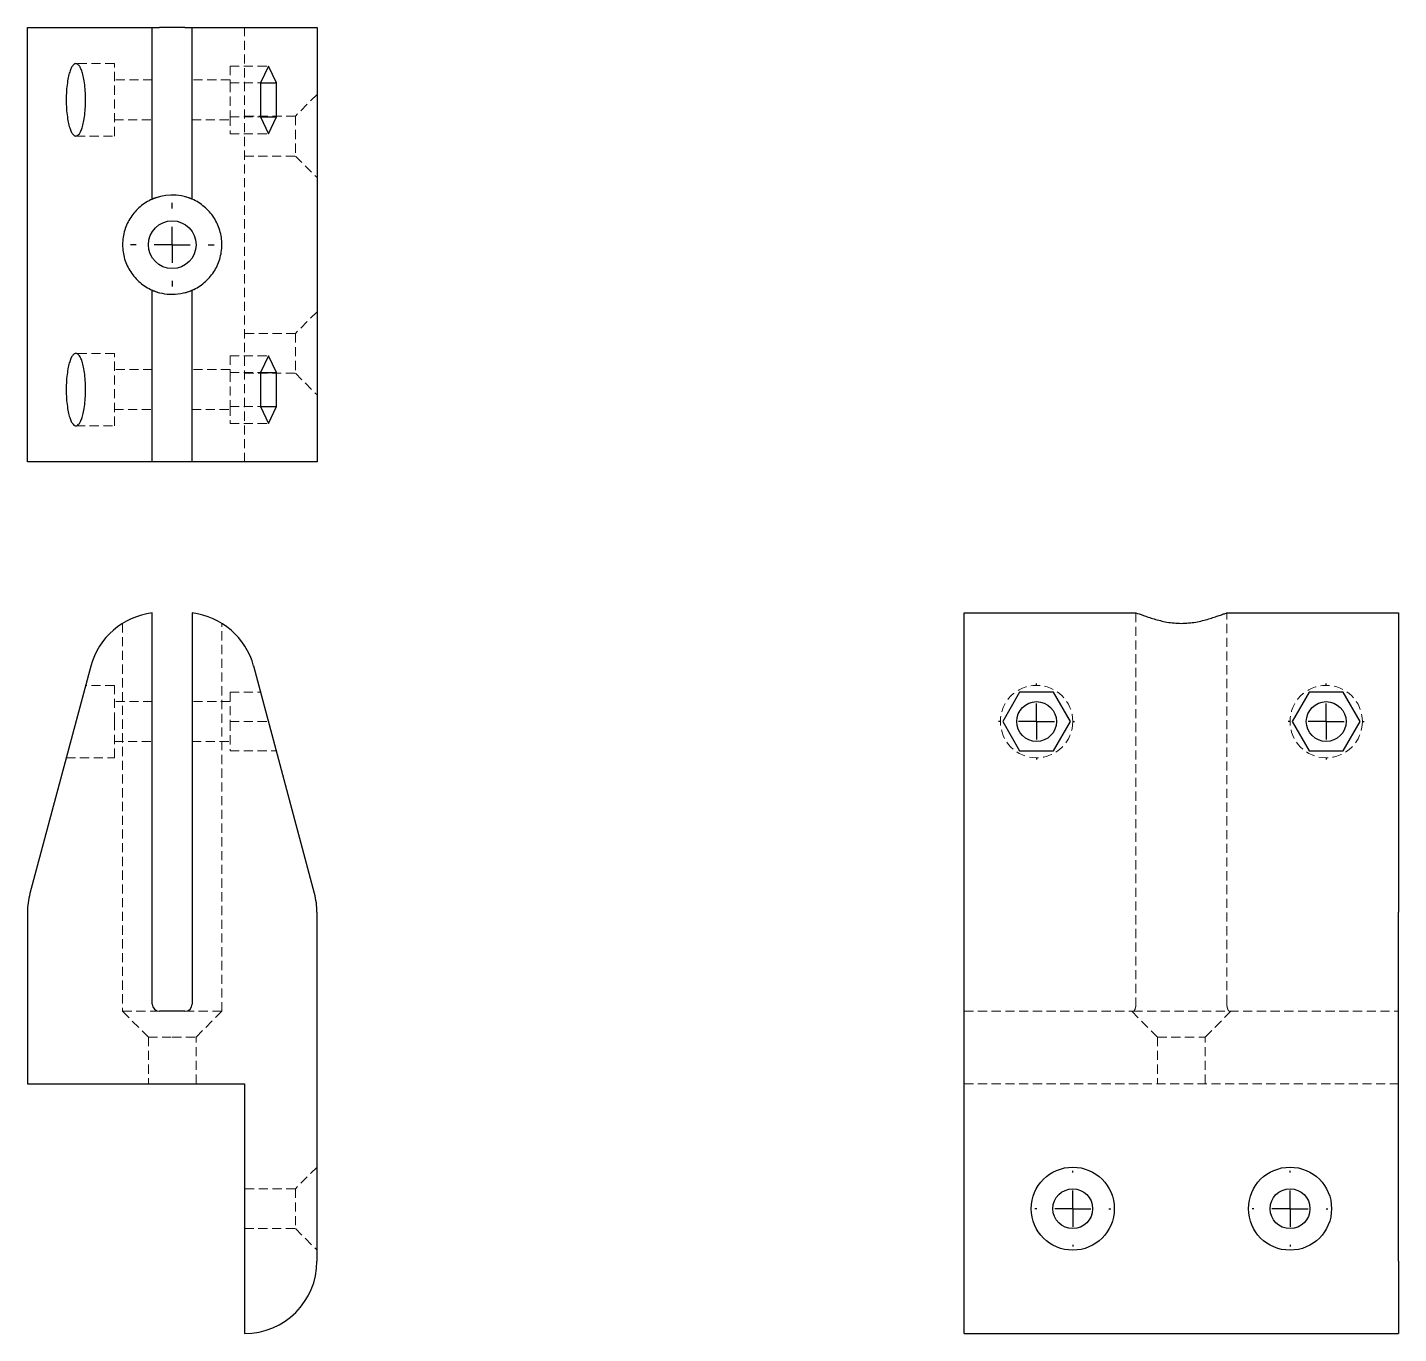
# Model space of a CAD drawing. Header units: millimetres. Extents: x 63 to 253, y 7 to 188.
import ezdxf

# ---------------------------------------------------------------- set-up
doc = ezdxf.new("R2010")
doc.units = ezdxf.units.MM
doc.linetypes.add('HIDDEN', pattern=[1.905, 1.27, -0.635])
doc.layers.add('10', color=7, linetype='Continuous')

# ---------------------------------------------------------------- blocks, each defined once
blk = doc.blocks.new('SW_CENTERMARKSYMBOL_0')
at = {"layer": '10', "color": 0}
for p, q in [((0, 5), (0, 5.81)), ((0, 0), (0, 2.5)), ((-5, 0), (-5.81, 0)), ((0, 0), (-2.5, 0)), ((0, 0), (0, -2.5)), ((0, 0), (2.5, 0)), ((5, 0), (5.81, 0)), ((0, -5), (0, -5.81))]:
    blk.add_line(p, q, dxfattribs=at)
blk = doc.blocks.new('SW_CENTERMARKSYMBOL_1')
at = {"layer": '10', "color": 0}
for p, q in [((0, 5), (0, 5.26)), ((0, 0), (0, 2.5)), ((-5, 0), (-5.26, 0)), ((0, 0), (-2.5, 0)), ((0, 0), (0, -2.5)), ((0, 0), (2.5, 0)), ((5, 0), (5.26, 0)), ((0, -5), (0, -5.26))]:
    blk.add_line(p, q, dxfattribs=at)
blk = doc.blocks.new('SW_CENTERMARKSYMBOL_2')
at = {"layer": '10', "color": 0}
for p, q in [((0, 5), (0, 5.26)), ((0, 0), (0, 2.5)), ((-5, 0), (-5.26, 0)), ((0, 0), (-2.5, 0)), ((0, 0), (0, -2.5)), ((0, 0), (2.5, 0)), ((5, 0), (5.26, 0)), ((0, -5), (0, -5.26))]:
    blk.add_line(p, q, dxfattribs=at)
blk = doc.blocks.new('SW_CENTERMARKSYMBOL_3')
at = {"layer": '10', "color": 0}
for p, q in [((0, 5), (0, 5.26)), ((0, 0), (0, 2.5)), ((-5, 0), (-5.26, 0)), ((0, 0), (-2.5, 0)), ((0, 0), (0, -2.5)), ((0, 0), (2.5, 0)), ((5, 0), (5.26, 0)), ((0, -5), (0, -5.26))]:
    blk.add_line(p, q, dxfattribs=at)
blk = doc.blocks.new('SW_CENTERMARKSYMBOL_4')
at = {"layer": '10', "color": 0}
for p, q in [((0, 5), (0, 5.26)), ((0, 0), (0, 2.5)), ((-5, 0), (-5.26, 0)), ((0, 0), (-2.5, 0)), ((0, 0), (0, -2.5)), ((0, 0), (2.5, 0)), ((5, 0), (5.26, 0)), ((0, -5), (0, -5.26))]:
    blk.add_line(p, q, dxfattribs=at)

msp = doc.modelspace()

# ---------------------------------------------------------------- linework, layer by layer
at = {"color": 7, "linetype": 'Continuous', "lineweight": 25}
for p, q in [((62.91, 127.87), (62.91, 188.13)), ((62.91, 188.13), (63.26, 188.13)), ((63.26, 188.13), (71.7, 188.13)), ((71.7, 188.13), (80.24, 188.13)), ((80.24, 164.31), (80.24, 188.13)), ((80.24, 188.13), (81.24, 188.13)), ((84.76, 188.13), (81.24, 188.13)), ((84.76, 188.13), (85.76, 188.13)), ((85.76, 164.31), (85.76, 188.13)), ((85.76, 188.13), (94.3, 188.13)), ((94.3, 188.13), (102.74, 188.13)), ((102.74, 188.13), (103.09, 188.13)), ((103.09, 188.13), (103.09, 127.87)), ((96.36, 182.78), (95.27, 180.44)), ((97.45, 180.44), (96.36, 182.78)), ((95.27, 180.44), (95.27, 175.74)), ((95.27, 180.44), (97.45, 180.44)), ((97.45, 175.74), (97.45, 180.44)), ((95.27, 175.74), (96.36, 173.39)), ((95.27, 175.74), (97.45, 175.74)), ((96.36, 173.39), (97.45, 175.74)), ((80.24, 127.87), (80.24, 151.69)), ((85.76, 127.87), (85.76, 151.69)), ((96.36, 142.61), (95.27, 140.26)), ((97.45, 140.26), (96.36, 142.61)), ((95.27, 140.26), (95.27, 135.56)), ((95.27, 140.26), (97.45, 140.26)), ((97.45, 135.56), (97.45, 140.26)), ((95.27, 135.56), (96.36, 133.22)), ((95.27, 135.56), (97.45, 135.56)), ((96.36, 133.22), (97.45, 135.56)), ((63.26, 127.87), (62.91, 127.87)), ((71.7, 127.87), (63.26, 127.87)), ((80.24, 127.87), (71.7, 127.87)), ((81.24, 127.87), (80.24, 127.87)), ((84.76, 127.87), (81.24, 127.87)), ((85.76, 127.87), (84.76, 127.87)), ((94.3, 127.87), (85.76, 127.87)), ((102.74, 127.87), (94.3, 127.87)), ((103.09, 127.87), (102.74, 127.87)), ((80.24, 52.7), (80.24, 106.93)), ((85.76, 106.93), (85.76, 52.7)), ((192.87, 106.93), (216.69, 106.93)), ((192.87, 99.56), (192.87, 106.93)), ((229.31, 106.93), (253.13, 106.93)), ((253.13, 106.93), (253.13, 99.56)), ((71.7, 99.56), (63.26, 68.04)), ((102.74, 68.04), (94.3, 99.56)), ((192.87, 68.04), (192.87, 99.56)), ((253.13, 99.56), (253.13, 68.04)), ((200.56, 95.93), (198.22, 91.87)), ((205.26, 95.93), (200.56, 95.93)), ((207.61, 91.87), (205.26, 95.93)), ((240.74, 95.93), (238.39, 91.87)), ((245.44, 95.93), (240.74, 95.93)), ((247.78, 91.87), (245.44, 95.93)), ((198.22, 91.87), (200.56, 87.8)), ((205.26, 87.8), (207.61, 91.87)), ((238.39, 91.87), (240.74, 87.8)), ((245.44, 87.8), (247.78, 91.87)), ((200.56, 87.8), (205.26, 87.8)), ((240.74, 87.8), (245.44, 87.8)), ((192.87, 65.44), (192.87, 68.04)), ((253.13, 68.04), (253.13, 65.44)), ((62.91, 65.44), (62.91, 41.65)), ((103.09, 17.04), (103.09, 65.44)), ((192.87, 17.04), (192.87, 65.44)), ((253.13, 17.04), (253.13, 65.44)), ((84.76, 51.69), (81.24, 51.69)), ((62.91, 41.65), (93.04, 41.65)), ((93.04, 41.65), (93.04, 7)), ((192.87, 7), (192.87, 17.04)), ((253.13, 17.04), (253.13, 7)), ((192.87, 7), (253.13, 7))]:
    msp.add_line(p, q, dxfattribs=at)
at = {"color": 7, "linetype": 'HIDDEN', "lineweight": 18}
for p, q in [((93.04, 127.87), (93.04, 188.13)), ((74.97, 183.11), (69.64, 183.11)), ((74.97, 173.07), (74.97, 183.11)), ((91.03, 182.78), (91.03, 180.44)), ((91.03, 182.78), (96.36, 182.78)), ((80.24, 180.85), (74.97, 180.85)), ((91.03, 180.85), (85.76, 180.85)), ((91.03, 180.44), (95.27, 180.44)), ((91.03, 180.44), (91.03, 175.74)), ((103.09, 178.83), (100.09, 175.83)), ((74.97, 175.32), (80.24, 175.32)), ((85.76, 175.32), (91.03, 175.32)), ((91.03, 175.74), (95.27, 175.74)), ((91.03, 175.74), (91.03, 173.39)), ((100.09, 175.83), (93.04, 175.83)), ((100.09, 175.83), (100.09, 170.3)), ((91.03, 173.39), (96.36, 173.39)), ((69.64, 173.07), (74.97, 173.07)), ((93.04, 170.3), (100.09, 170.3)), ((100.09, 170.3), (103.09, 167.31)), ((86.17, 164.11), (85.73, 164.32)), ((79.92, 151.84), (80.27, 151.68)), ((103.09, 148.69), (100.09, 145.7)), ((100.09, 145.7), (93.04, 145.7)), ((100.09, 145.7), (100.09, 140.17)), ((74.97, 142.93), (69.64, 142.93)), ((74.97, 132.89), (74.97, 142.93)), ((91.03, 142.61), (91.03, 140.26)), ((91.03, 142.61), (96.36, 142.61)), ((80.24, 140.68), (74.97, 140.68)), ((91.03, 140.68), (85.76, 140.68)), ((91.03, 140.26), (91.03, 135.56)), ((91.03, 140.26), (95.27, 140.26)), ((93.04, 140.17), (100.09, 140.17)), ((100.09, 140.17), (103.09, 137.17)), ((74.97, 135.15), (80.24, 135.15)), ((85.76, 135.15), (91.03, 135.15)), ((91.03, 135.56), (95.27, 135.56)), ((91.03, 135.56), (91.03, 133.22)), ((91.03, 133.22), (96.36, 133.22)), ((69.64, 132.89), (74.97, 132.89)), ((216.69, 106.93), (216.69, 52.7)), ((229.31, 52.7), (229.31, 106.93)), ((76.11, 105.49), (76.11, 51.69)), ((89.89, 51.69), (89.89, 105.5)), ((74.97, 96.89), (70.99, 96.89)), ((74.97, 91.87), (74.97, 96.89)), ((91.03, 95.93), (91.03, 91.87)), ((91.03, 95.93), (95.27, 95.93)), ((80.24, 94.63), (74.97, 94.63)), ((91.03, 94.63), (85.76, 94.63)), ((74.97, 86.85), (74.97, 91.87)), ((91.03, 91.87), (91.03, 87.8)), ((91.03, 91.87), (96.36, 91.87)), ((74.97, 89.11), (80.24, 89.11)), ((85.76, 89.11), (91.03, 89.11)), ((91.03, 87.8), (97.45, 87.8)), ((68.3, 86.85), (74.97, 86.85)), ((76.11, 51.69), (81.24, 51.69)), ((76.12, 51.69), (79.69, 48.12)), ((84.76, 51.69), (89.89, 51.69)), ((86.31, 48.12), (89.88, 51.69)), ((192.87, 51.69), (216.34, 51.69)), ((216.12, 51.69), (219.69, 48.12)), ((216.34, 51.69), (229.66, 51.69)), ((226.31, 48.12), (229.88, 51.69)), ((229.66, 51.69), (253.13, 51.69)), ((79.69, 48.12), (83, 48.12)), ((79.69, 48.12), (79.69, 41.65)), ((83, 48.12), (86.31, 48.12)), ((86.31, 41.65), (86.31, 48.12)), ((219.69, 48.12), (226.31, 48.12)), ((219.69, 48.12), (219.69, 41.65)), ((226.31, 41.65), (226.31, 48.12)), ((192.87, 41.65), (253.13, 41.65)), ((103.09, 30.08), (100.09, 27.09)), ((100.09, 27.09), (93.04, 27.09)), ((100.09, 27.09), (100.09, 21.56)), ((93.04, 21.56), (100.09, 21.56)), ((100.09, 21.56), (103.09, 18.57))]:
    msp.add_line(p, q, dxfattribs=at)
at = {"color": 7, "linetype": 'Continuous', "lineweight": 25}
for centre, radius in [((83, 158), 3.31), ((202.91, 91.87), 2.76), ((243.09, 91.87), 2.76), ((207.93, 24.32), 5.76), ((238.07, 24.32), 5.76), ((207.93, 24.32), 2.76), ((238.07, 24.32), 2.76)]:
    msp.add_circle(centre, radius, dxfattribs=at)
at = {"color": 7, "linetype": 'HIDDEN', "lineweight": 18}
for centre in [(202.91, 91.87), (243.09, 91.87)]:
    msp.add_circle(centre, 5.02, dxfattribs=at)
at = {"color": 7, "linetype": 'Continuous', "lineweight": 25}
for centre, radius, start, end in [((83, 158), 6.88, 66.5965, 116.2225), ((83, 158), 6.88, 246.5963, 270), ((83, 158), 6.88, 270, 296.5224), ((81.4, 96.96), 10.04, 96.6573, 165), ((84.6, 96.96), 10.04, 15, 83.3427), ((72.96, 65.44), 10.04, 165, 180), ((93.04, 65.44), 10.04, 0, 15), ((81.24, 52.7), 1, 180, 270), ((84.76, 52.7), 1, 270, 0), ((93.04, 17.04), 10.04, 270, 0)]:
    msp.add_arc(centre, radius, start, end, dxfattribs=at)
for points, knots in [([(69.64, 183.11), (69.53, 183.11), (69.4, 183.06), (69.2, 182.83), (69.12, 182.73), (68.98, 182.47), (68.91, 182.31), (68.76, 181.9), (68.69, 181.67), (68.56, 181.11), (68.5, 180.8), (68.4, 180.1), (68.36, 179.72), (68.31, 178.92), (68.3, 178.51), (68.3, 177.67), (68.31, 177.25), (68.36, 176.45), (68.4, 176.07), (68.5, 175.38), (68.56, 175.06), (68.69, 174.51), (68.76, 174.27), (68.91, 173.87), (68.98, 173.7), (69.12, 173.44), (69.2, 173.34), (69.4, 173.12), (69.53, 173.07), (69.64, 173.07)], [0, 0, 0, 0, 0.125, 0.125, 0.1875, 0.1875, 0.25, 0.25, 0.3125, 0.3125, 0.375, 0.375, 0.4375, 0.4375, 0.5, 0.5, 0.5625, 0.5625, 0.625, 0.625, 0.6875, 0.6875, 0.75, 0.75, 0.8125, 0.8125, 0.875, 0.875, 1, 1, 1, 1]), ([(69.64, 173.07), (69.75, 173.07), (69.88, 173.12), (70.09, 173.34), (70.16, 173.44), (70.3, 173.7), (70.38, 173.87), (70.52, 174.27), (70.59, 174.51), (70.72, 175.06), (70.78, 175.38), (70.88, 176.07), (70.92, 176.45), (70.97, 177.25), (70.99, 177.67), (70.99, 178.51), (70.97, 178.92), (70.92, 179.72), (70.88, 180.1), (70.78, 180.8), (70.72, 181.11), (70.59, 181.67), (70.52, 181.9), (70.38, 182.31), (70.3, 182.47), (70.16, 182.73), (70.09, 182.83), (69.88, 183.06), (69.75, 183.11), (69.64, 183.11)], [0, 0, 0, 0, 0.125, 0.125, 0.1875, 0.1875, 0.25, 0.25, 0.3125, 0.3125, 0.375, 0.375, 0.4375, 0.4375, 0.5, 0.5, 0.5625, 0.5625, 0.625, 0.625, 0.6875, 0.6875, 0.75, 0.75, 0.8125, 0.8125, 0.875, 0.875, 1, 1, 1, 1]), ([(80.24, 164.31), (79.62, 164.04), (79.06, 163.69), (78.3, 163.05), (78.06, 162.81), (77.63, 162.32), (77.43, 162.06), (77.07, 161.52), (76.9, 161.23), (76.62, 160.63), (76.5, 160.32), (76.31, 159.69), (76.24, 159.36), (76.14, 158.69), (76.11, 158.35), (76.11, 157.32), (76.21, 156.66), (76.5, 155.69), (76.62, 155.38), (76.9, 154.78), (77.06, 154.5), (77.42, 153.94), (77.62, 153.68), (78.06, 153.19), (78.29, 152.96), (78.79, 152.54), (79.06, 152.34), (79.63, 151.98), (79.93, 151.82), (80.24, 151.69)], [0, 0, 0, 0, 0.125, 0.125, 0.1875, 0.1875, 0.25, 0.25, 0.3125, 0.3125, 0.375, 0.375, 0.4375, 0.4375, 0.5, 0.5, 0.625, 0.625, 0.6875, 0.6875, 0.75, 0.75, 0.8125, 0.8125, 0.875, 0.875, 0.9375, 0.9375, 1, 1, 1, 1]), ([(81.24, 164.66), (81.11, 164.63), (80.98, 164.59), (80.74, 164.51), (80.63, 164.47), (80.45, 164.4), (80.37, 164.37), (80.27, 164.32), (80.24, 164.31), (80.24, 164.31)], [0, 0, 0, 0, 0.25, 0.25, 0.5, 0.5, 0.75, 0.75, 1, 1, 1, 1]), ([(85.76, 164.31), (85.76, 164.31), (85.73, 164.32), (85.63, 164.37), (85.55, 164.4), (85.37, 164.47), (85.26, 164.51), (85.02, 164.59), (84.89, 164.63), (84.76, 164.66)], [0, 0, 0, 0, 0.25, 0.25, 0.5, 0.5, 0.75, 0.75, 1, 1, 1, 1]), ([(85.76, 151.69), (86.39, 151.96), (86.95, 152.31), (87.7, 152.95), (87.94, 153.19), (88.38, 153.68), (88.57, 153.94), (88.94, 154.49), (89.1, 154.78), (89.38, 155.38), (89.5, 155.68), (89.69, 156.32), (89.76, 156.65), (89.86, 157.32), (89.89, 157.66), (89.89, 158.33), (89.87, 158.66), (89.77, 159.34), (89.69, 159.67), (89.5, 160.31), (89.38, 160.62), (89.1, 161.22), (88.94, 161.51), (88.58, 162.06), (88.38, 162.32), (87.94, 162.81), (87.7, 163.04), (87.2, 163.47), (86.94, 163.66), (86.37, 164.02), (86.07, 164.18), (85.76, 164.31)], [0, 0, 0, 0, 0.125, 0.125, 0.1875, 0.1875, 0.25, 0.25, 0.3125, 0.3125, 0.375, 0.375, 0.4375, 0.4375, 0.5, 0.5, 0.5625, 0.5625, 0.625, 0.625, 0.6875, 0.6875, 0.75, 0.75, 0.8125, 0.8125, 0.875, 0.875, 0.9375, 0.9375, 1, 1, 1, 1]), ([(80.24, 151.69), (80.24, 151.69), (80.27, 151.68), (80.37, 151.63), (80.45, 151.6), (80.63, 151.53), (80.74, 151.49), (80.98, 151.41), (81.11, 151.37), (81.24, 151.34)], [0, 0, 0, 0, 0.25, 0.25, 0.5, 0.5, 0.75, 0.75, 1, 1, 1, 1]), ([(84.76, 151.34), (84.89, 151.37), (85.02, 151.41), (85.26, 151.49), (85.37, 151.53), (85.55, 151.6), (85.63, 151.63), (85.73, 151.68), (85.76, 151.69), (85.76, 151.69)], [0, 0, 0, 0, 0.25, 0.25, 0.5, 0.5, 0.75, 0.75, 1, 1, 1, 1]), ([(69.64, 142.93), (69.53, 142.93), (69.4, 142.88), (69.2, 142.66), (69.12, 142.56), (68.98, 142.3), (68.91, 142.13), (68.76, 141.73), (68.69, 141.49), (68.56, 140.94), (68.5, 140.62), (68.4, 139.93), (68.36, 139.55), (68.31, 138.75), (68.3, 138.33), (68.3, 137.49), (68.31, 137.08), (68.36, 136.28), (68.4, 135.9), (68.5, 135.2), (68.56, 134.89), (68.69, 134.33), (68.76, 134.1), (68.91, 133.69), (68.98, 133.53), (69.12, 133.27), (69.2, 133.17), (69.4, 132.94), (69.53, 132.89), (69.64, 132.89)], [0, 0, 0, 0, 0.125, 0.125, 0.1875, 0.1875, 0.25, 0.25, 0.3125, 0.3125, 0.375, 0.375, 0.4375, 0.4375, 0.5, 0.5, 0.5625, 0.5625, 0.625, 0.625, 0.6875, 0.6875, 0.75, 0.75, 0.8125, 0.8125, 0.875, 0.875, 1, 1, 1, 1]), ([(69.64, 132.89), (69.75, 132.89), (69.88, 132.94), (70.09, 133.17), (70.16, 133.27), (70.3, 133.53), (70.38, 133.69), (70.52, 134.1), (70.59, 134.33), (70.72, 134.89), (70.78, 135.2), (70.88, 135.9), (70.92, 136.28), (70.97, 137.08), (70.99, 137.49), (70.99, 138.33), (70.97, 138.75), (70.92, 139.55), (70.88, 139.93), (70.78, 140.62), (70.72, 140.94), (70.59, 141.49), (70.52, 141.73), (70.38, 142.13), (70.3, 142.3), (70.16, 142.56), (70.09, 142.66), (69.88, 142.88), (69.75, 142.93), (69.64, 142.93)], [0, 0, 0, 0, 0.125, 0.125, 0.1875, 0.1875, 0.25, 0.25, 0.3125, 0.3125, 0.375, 0.375, 0.4375, 0.4375, 0.5, 0.5, 0.5625, 0.5625, 0.625, 0.625, 0.6875, 0.6875, 0.75, 0.75, 0.8125, 0.8125, 0.875, 0.875, 1, 1, 1, 1]), ([(216.69, 106.93), (216.96, 106.86), (217.31, 106.74), (217.95, 106.51), (218.19, 106.43), (218.68, 106.27), (218.94, 106.18), (219.49, 106.02), (219.78, 105.94), (220.38, 105.79), (220.68, 105.72), (221.32, 105.61), (221.65, 105.57), (222.32, 105.51), (222.66, 105.49), (223.33, 105.49), (223.66, 105.51), (224.34, 105.57), (224.67, 105.61), (225.31, 105.72), (225.62, 105.79), (226.22, 105.94), (226.51, 106.02), (227.06, 106.18), (227.32, 106.26), (227.81, 106.43), (228.04, 106.51), (228.47, 106.66), (228.66, 106.73), (229.02, 106.85), (229.18, 106.9), (229.31, 106.93)], [0, 0, 0, 0, 0.125, 0.125, 0.1875, 0.1875, 0.25, 0.25, 0.3125, 0.3125, 0.375, 0.375, 0.4375, 0.4375, 0.5, 0.5, 0.5625, 0.5625, 0.625, 0.625, 0.6875, 0.6875, 0.75, 0.75, 0.8125, 0.8125, 0.875, 0.875, 0.9375, 0.9375, 1, 1, 1, 1])]:
    msp.add_open_spline(points, degree=3, knots=knots, dxfattribs=at)
at = {"color": 7, "linetype": 'HIDDEN', "lineweight": 18}
for points, knots in [([(76.45, 105.69), (76.35, 105.63), (76.15, 105.52), (76.12, 105.5), (76.11, 105.49)], [0, 0, 0, 0, 0.517306, 1, 1, 1, 1]), ([(216.34, 51.69), (216.37, 51.69), (216.41, 51.72), (216.49, 51.82), (216.53, 51.89), (216.6, 52.07), (216.63, 52.18), (216.68, 52.43), (216.69, 52.56), (216.69, 52.7)], [0, 0, 0, 0, 0.25, 0.25, 0.5, 0.5, 0.75, 0.75, 1, 1, 1, 1]), ([(229.31, 52.7), (229.31, 52.56), (229.32, 52.43), (229.37, 52.18), (229.4, 52.07), (229.47, 51.89), (229.51, 51.82), (229.59, 51.72), (229.63, 51.69), (229.66, 51.69)], [0, 0, 0, 0, 0.25, 0.25, 0.5, 0.5, 0.75, 0.75, 1, 1, 1, 1])]:
    msp.add_open_spline(points, degree=3, knots=knots, dxfattribs=at)

# ---------------------------------------------------------------- block references
at = {"layer": '10'}
for name, p in [('SW_CENTERMARKSYMBOL_0', (83, 158)), ('SW_CENTERMARKSYMBOL_2', (202.91, 91.87)), ('SW_CENTERMARKSYMBOL_1', (243.09, 91.87)), ('SW_CENTERMARKSYMBOL_4', (207.93, 24.32)), ('SW_CENTERMARKSYMBOL_3', (238.07, 24.32))]:
    msp.add_blockref(name, p, dxfattribs=at)

doc.saveas('drawing.dxf')
